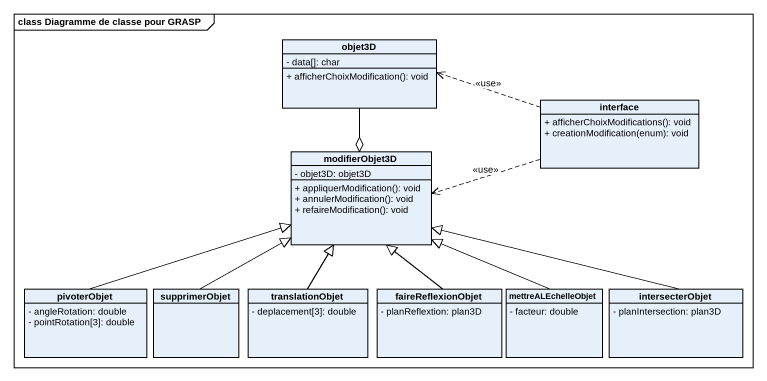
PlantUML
@startuml
mainframe class Diagramme de classe pour GRASP
hide circle
hide empty members
skinparam classAttributeIconSize 0
class objet3D {
  - data[]: char
  + afficherChoixModification(): void
}
class "interface" as interface_ {
  + afficherChoixModifications(): void
  + creationModification(enum): void
}
class modifierObjet3D {
  - objet3D: objet3D
  + appliquerModification(): void
  + annulerModification(): void
  + refaireModification(): void
}
class pivoterObjet {
  - angleRotation: double
  - pointRotation[3]: double
}
class supprimerObjet
class translationObjet {
  - deplacement[3]: double
}
class faireReflexionObjet {
  - planReflextion: plan3D
}
class mettreALEchelleObjet {
  - facteur: double
}
class intersecterObjet {
  - planIntersection: plan3D
}
objet3D --o modifierObjet3D
interface_ .left.> objet3D : <<use>>
interface_ .left.> modifierObjet3D : <<use>>
pivoterObjet -right-|> modifierObjet3D
supprimerObjet -up-|> modifierObjet3D
translationObjet -up-|> modifierObjet3D
faireReflexionObjet -up-|> modifierObjet3D
mettreALEchelleObjet -up-|> modifierObjet3D
intersecterObjet -left-|> modifierObjet3D
@enduml
